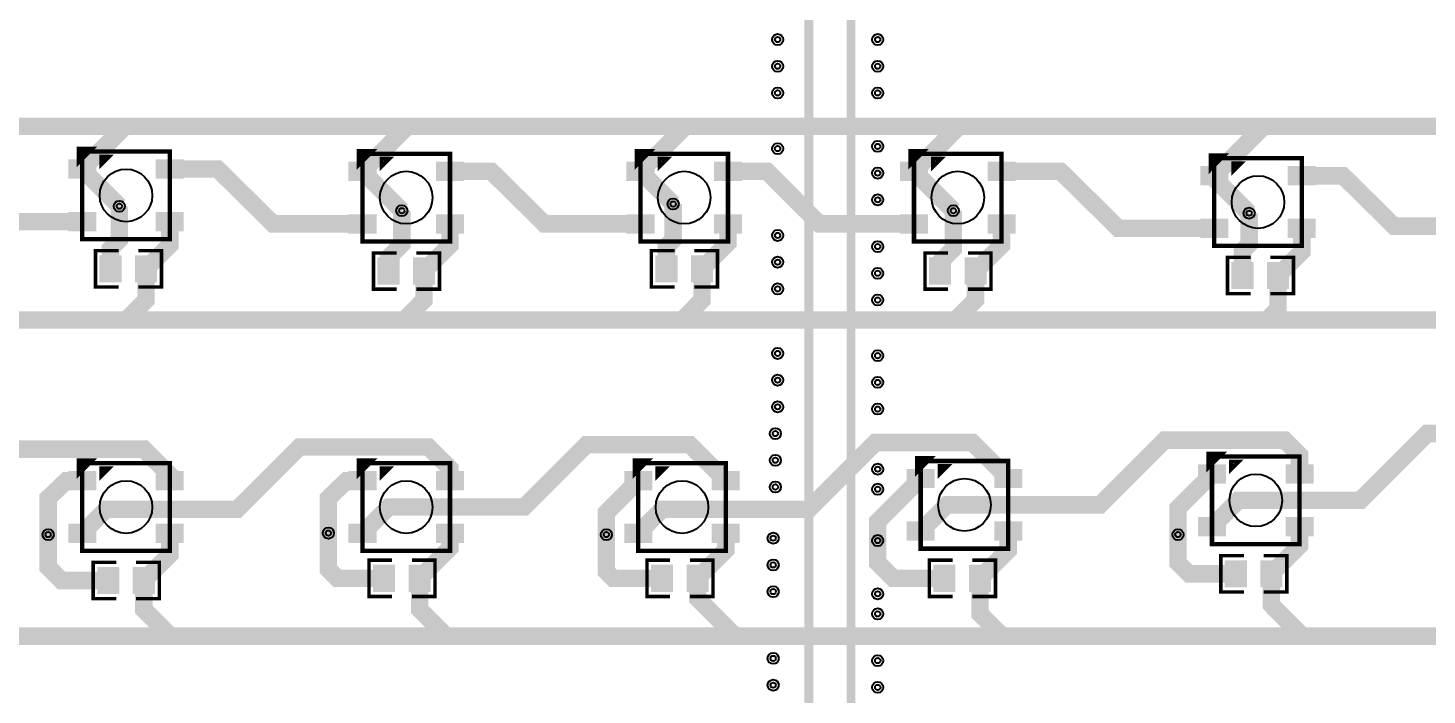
# Model space of a CAD drawing. Extents: x -5 to 8273, y -8280 to 5.
# Drawn here: x 3285 to 6430, y -3522 to -2024 of the extents above; entities that cross this region are included whole.
import ezdxf

# ---------------------------------------------------------------- set-up
doc = ezdxf.new("R2010")
doc.units = 9
for name, color, linetype, true_color in [('BottomLayer', 7, 'Continuous', 0x0000ff), ('Hole', 7, 'Continuous', 0x222222), ('Multi-Layer', 7, 'Continuous', 0xc0c0c0), ('TopLayer', 7, 'Continuous', 0xff0000), ('TopPasteMaskLayer', 7, 'Continuous', 0x808080), ('TopSilkLayer', 7, 'Continuous', 0xffcc00), ('TopSolderMaskLayer', 7, 'Continuous', 0x800080)]:
    doc.layers.add(name, color=color, linetype=linetype, true_color=true_color)

msp = doc.modelspace()

# ---------------------------------------------------------------- hatches: boundary and pattern name
at = {"layer": 'TopLayer'}
for points in [[(3436.125, -2360.5999999999985), (3377.0250000000015, -2360.5999999999985), (3377.0250000000015, -2321.300000000003), (3436.125, -2321.300000000003)], [(3632.9249999999956, -2360.5999999999985), (3573.925000000003, -2360.5999999999985), (3573.925000000003, -2321.300000000003), (3632.9249999999956, -2321.300000000003)], [(4066.125, -2365.5999999999985), (4007.0250000000015, -2365.5999999999985), (4007.0250000000015, -2326.300000000003), (4066.125, -2326.300000000003)], [(4262.924999999996, -2365.5999999999985), (4203.925000000003, -2365.5999999999985), (4203.925000000003, -2326.300000000003), (4262.924999999996, -2326.300000000003)], [(4691.125, -2365.5999999999985), (4632.0250000000015, -2365.5999999999985), (4632.0250000000015, -2326.300000000003), (4691.125, -2326.300000000003)], [(4887.924999999996, -2365.5999999999985), (4828.925000000003, -2365.5999999999985), (4828.925000000003, -2326.300000000003), (4887.924999999996, -2326.300000000003)], [(5306.125, -2365.5999999999985), (5247.0250000000015, -2365.5999999999985), (5247.0250000000015, -2326.300000000003), (5306.125, -2326.300000000003)], [(5502.924999999996, -2365.5999999999985), (5443.925000000003, -2365.5999999999985), (5443.925000000003, -2326.300000000003), (5502.924999999996, -2326.300000000003)], [(5981.125, -2375.5999999999985), (5922.0250000000015, -2375.5999999999985), (5922.0250000000015, -2336.300000000003), (5981.125, -2336.300000000003)], [(6177.924999999996, -2375.5999999999985), (6118.925000000003, -2375.5999999999985), (6118.925000000003, -2336.300000000003), (6177.924999999996, -2336.300000000003)], [(3436.125, -2478.699999999997), (3377.0250000000015, -2478.699999999997), (3377.0250000000015, -2439.4000000000015), (3436.125, -2439.4000000000015)], [(3632.9249999999956, -2478.699999999997), (3573.925000000003, -2478.699999999997), (3573.925000000003, -2439.4000000000015), (3632.9249999999956, -2439.4000000000015)], [(4066.125, -2483.699999999997), (4007.0250000000015, -2483.699999999997), (4007.0250000000015, -2444.4000000000015), (4066.125, -2444.4000000000015)], [(4262.924999999996, -2483.699999999997), (4203.925000000003, -2483.699999999997), (4203.925000000003, -2444.4000000000015), (4262.924999999996, -2444.4000000000015)], [(4691.125, -2483.699999999997), (4632.0250000000015, -2483.699999999997), (4632.0250000000015, -2444.4000000000015), (4691.125, -2444.4000000000015)], [(4887.924999999996, -2483.699999999997), (4828.925000000003, -2483.699999999997), (4828.925000000003, -2444.4000000000015), (4887.924999999996, -2444.4000000000015)], [(5306.125, -2483.699999999997), (5247.0250000000015, -2483.699999999997), (5247.0250000000015, -2444.4000000000015), (5306.125, -2444.4000000000015)], [(5502.924999999996, -2483.699999999997), (5443.925000000003, -2483.699999999997), (5443.925000000003, -2444.4000000000015), (5502.924999999996, -2444.4000000000015)], [(5981.125, -2493.699999999997), (5922.0250000000015, -2493.699999999997), (5922.0250000000015, -2454.4000000000015), (5981.125, -2454.4000000000015)], [(6177.924999999996, -2493.699999999997), (6118.925000000003, -2493.699999999997), (6118.925000000003, -2454.4000000000015), (6177.924999999996, -2454.4000000000015)], [(3492.834999999992, -2593.542999999998), (3447.165000000008, -2593.542999999998), (3447.165000000008, -2536.457000000002), (3492.834999999992, -2536.457000000002)], [(3572.834999999992, -2593.542999999998), (3527.165000000008, -2593.542999999998), (3527.165000000008, -2536.457000000002), (3572.834999999992, -2536.457000000002)], [(4117.834999999992, -2598.542999999998), (4072.165000000008, -2598.542999999998), (4072.165000000008, -2541.457000000002), (4117.834999999992, -2541.457000000002)], [(4197.834999999992, -2598.542999999998), (4152.165000000008, -2598.542999999998), (4152.165000000008, -2541.457000000002), (4197.834999999992, -2541.457000000002)], [(4742.834999999992, -2593.542999999998), (4697.165000000008, -2593.542999999998), (4697.165000000008, -2536.457000000002), (4742.834999999992, -2536.457000000002)], [(4822.834999999992, -2593.542999999998), (4777.165000000008, -2593.542999999998), (4777.165000000008, -2536.457000000002), (4822.834999999992, -2536.457000000002)], [(5357.834999999992, -2598.542999999998), (5312.165000000008, -2598.542999999998), (5312.165000000008, -2541.457000000002), (5357.834999999992, -2541.457000000002)], [(5437.834999999992, -2598.542999999998), (5392.165000000008, -2598.542999999998), (5392.165000000008, -2541.457000000002), (5437.834999999992, -2541.457000000002)], [(6037.834999999992, -2608.542999999998), (5992.165000000008, -2608.542999999998), (5992.165000000008, -2551.457000000002), (6037.834999999992, -2551.457000000002)], [(6117.834999999992, -2608.542999999998), (6072.165000000008, -2608.542999999998), (6072.165000000008, -2551.457000000002), (6117.834999999992, -2551.457000000002)], [(5321.125, -3055.5999999999985), (5262.0250000000015, -3055.5999999999985), (5262.0250000000015, -3016.300000000003), (5321.125, -3016.300000000003)], [(5517.924999999996, -3055.5999999999985), (5458.925000000003, -3055.5999999999985), (5458.925000000003, -3016.300000000003), (5517.924999999996, -3016.300000000003)], [(5976.125, -3045.5999999999985), (5917.0250000000015, -3045.5999999999985), (5917.0250000000015, -3006.300000000003), (5976.125, -3006.300000000003)], [(6172.924999999996, -3045.5999999999985), (6113.925000000003, -3045.5999999999985), (6113.925000000003, -3006.300000000003), (6172.924999999996, -3006.300000000003)], [(3436.125, -3060.5999999999985), (3377.0250000000015, -3060.5999999999985), (3377.0250000000015, -3021.300000000003), (3436.125, -3021.300000000003)], [(3632.9249999999956, -3060.5999999999985), (3573.925000000003, -3060.5999999999985), (3573.925000000003, -3021.300000000003), (3632.9249999999956, -3021.300000000003)], [(4066.125, -3060.5999999999985), (4007.0250000000015, -3060.5999999999985), (4007.0250000000015, -3021.300000000003), (4066.125, -3021.300000000003)], [(4262.924999999996, -3060.5999999999985), (4203.925000000003, -3060.5999999999985), (4203.925000000003, -3021.300000000003), (4262.924999999996, -3021.300000000003)], [(4686.125, -3060.5999999999985), (4627.0250000000015, -3060.5999999999985), (4627.0250000000015, -3021.300000000003), (4686.125, -3021.300000000003)], [(4882.924999999996, -3060.5999999999985), (4823.925000000003, -3060.5999999999985), (4823.925000000003, -3021.300000000003), (4882.924999999996, -3021.300000000003)], [(3436.125, -3178.699999999997), (3377.0250000000015, -3178.699999999997), (3377.0250000000015, -3139.4000000000015), (3436.125, -3139.4000000000015)], [(3632.9249999999956, -3178.699999999997), (3573.925000000003, -3178.699999999997), (3573.925000000003, -3139.4000000000015), (3632.9249999999956, -3139.4000000000015)], [(4066.125, -3178.699999999997), (4007.0250000000015, -3178.699999999997), (4007.0250000000015, -3139.4000000000015), (4066.125, -3139.4000000000015)], [(4262.924999999996, -3178.699999999997), (4203.925000000003, -3178.699999999997), (4203.925000000003, -3139.4000000000015), (4262.924999999996, -3139.4000000000015)], [(4686.125, -3178.699999999997), (4627.0250000000015, -3178.699999999997), (4627.0250000000015, -3139.4000000000015), (4686.125, -3139.4000000000015)], [(4882.924999999996, -3178.699999999997), (4823.925000000003, -3178.699999999997), (4823.925000000003, -3139.4000000000015), (4882.924999999996, -3139.4000000000015)], [(5321.125, -3173.699999999997), (5262.0250000000015, -3173.699999999997), (5262.0250000000015, -3134.4000000000015), (5321.125, -3134.4000000000015)], [(5517.924999999996, -3173.699999999997), (5458.925000000003, -3173.699999999997), (5458.925000000003, -3134.4000000000015), (5517.924999999996, -3134.4000000000015)], [(5976.125, -3163.699999999997), (5917.0250000000015, -3163.699999999997), (5917.0250000000015, -3124.4000000000015), (5976.125, -3124.4000000000015)], [(6172.924999999996, -3163.699999999997), (6113.925000000003, -3163.699999999997), (6113.925000000003, -3124.4000000000015), (6172.924999999996, -3124.4000000000015)], [(3487.834999999992, -3293.542999999998), (3442.165000000008, -3293.542999999998), (3442.165000000008, -3236.457000000002), (3487.834999999992, -3236.457000000002)], [(3567.834999999992, -3293.542999999998), (3522.165000000008, -3293.542999999998), (3522.165000000008, -3236.457000000002), (3567.834999999992, -3236.457000000002)], [(4107.834999999992, -3288.542999999998), (4062.165000000008, -3288.542999999998), (4062.165000000008, -3231.457000000002), (4107.834999999992, -3231.457000000002)], [(4187.834999999992, -3288.542999999998), (4142.165000000008, -3288.542999999998), (4142.165000000008, -3231.457000000002), (4187.834999999992, -3231.457000000002)], [(4732.834999999992, -3288.542999999998), (4687.165000000008, -3288.542999999998), (4687.165000000008, -3231.457000000002), (4732.834999999992, -3231.457000000002)], [(4812.834999999992, -3288.542999999998), (4767.165000000008, -3288.542999999998), (4767.165000000008, -3231.457000000002), (4812.834999999992, -3231.457000000002)], [(5367.834999999992, -3288.542999999998), (5322.165000000008, -3288.542999999998), (5322.165000000008, -3231.457000000002), (5367.834999999992, -3231.457000000002)], [(5447.834999999992, -3288.542999999998), (5402.165000000008, -3288.542999999998), (5402.165000000008, -3231.457000000002), (5447.834999999992, -3231.457000000002)], [(6022.834999999992, -3278.542999999998), (5977.165000000008, -3278.542999999998), (5977.165000000008, -3221.457000000002), (6022.834999999992, -3221.457000000002)], [(6102.834999999992, -3278.542999999998), (6057.165000000008, -3278.542999999998), (6057.165000000008, -3221.457000000002), (6102.834999999992, -3221.457000000002)]]:
    msp.add_hatch(color=256, dxfattribs=at).paths.add_polyline_path(points)
at = {"layer": 'TopPasteMaskLayer'}
for points in [[(3436.125, -2360.5999999999985), (3377.0250000000015, -2360.5999999999985), (3377.0250000000015, -2321.300000000003), (3436.125, -2321.300000000003)], [(3632.9249999999956, -2360.5999999999985), (3573.925000000003, -2360.5999999999985), (3573.925000000003, -2321.300000000003), (3632.9249999999956, -2321.300000000003)], [(4066.125, -2365.5999999999985), (4007.0250000000015, -2365.5999999999985), (4007.0250000000015, -2326.300000000003), (4066.125, -2326.300000000003)], [(4262.924999999996, -2365.5999999999985), (4203.925000000003, -2365.5999999999985), (4203.925000000003, -2326.300000000003), (4262.924999999996, -2326.300000000003)], [(4691.125, -2365.5999999999985), (4632.0250000000015, -2365.5999999999985), (4632.0250000000015, -2326.300000000003), (4691.125, -2326.300000000003)], [(4887.924999999996, -2365.5999999999985), (4828.925000000003, -2365.5999999999985), (4828.925000000003, -2326.300000000003), (4887.924999999996, -2326.300000000003)], [(5306.125, -2365.5999999999985), (5247.0250000000015, -2365.5999999999985), (5247.0250000000015, -2326.300000000003), (5306.125, -2326.300000000003)], [(5502.924999999996, -2365.5999999999985), (5443.925000000003, -2365.5999999999985), (5443.925000000003, -2326.300000000003), (5502.924999999996, -2326.300000000003)], [(5981.125, -2375.5999999999985), (5922.0250000000015, -2375.5999999999985), (5922.0250000000015, -2336.300000000003), (5981.125, -2336.300000000003)], [(6177.924999999996, -2375.5999999999985), (6118.925000000003, -2375.5999999999985), (6118.925000000003, -2336.300000000003), (6177.924999999996, -2336.300000000003)], [(3436.125, -2478.699999999997), (3377.0250000000015, -2478.699999999997), (3377.0250000000015, -2439.4000000000015), (3436.125, -2439.4000000000015)], [(3632.9249999999956, -2478.699999999997), (3573.925000000003, -2478.699999999997), (3573.925000000003, -2439.4000000000015), (3632.9249999999956, -2439.4000000000015)], [(4066.125, -2483.699999999997), (4007.0250000000015, -2483.699999999997), (4007.0250000000015, -2444.4000000000015), (4066.125, -2444.4000000000015)], [(4262.924999999996, -2483.699999999997), (4203.925000000003, -2483.699999999997), (4203.925000000003, -2444.4000000000015), (4262.924999999996, -2444.4000000000015)], [(4691.125, -2483.699999999997), (4632.0250000000015, -2483.699999999997), (4632.0250000000015, -2444.4000000000015), (4691.125, -2444.4000000000015)], [(4887.924999999996, -2483.699999999997), (4828.925000000003, -2483.699999999997), (4828.925000000003, -2444.4000000000015), (4887.924999999996, -2444.4000000000015)], [(5306.125, -2483.699999999997), (5247.0250000000015, -2483.699999999997), (5247.0250000000015, -2444.4000000000015), (5306.125, -2444.4000000000015)], [(5502.924999999996, -2483.699999999997), (5443.925000000003, -2483.699999999997), (5443.925000000003, -2444.4000000000015), (5502.924999999996, -2444.4000000000015)], [(5981.125, -2493.699999999997), (5922.0250000000015, -2493.699999999997), (5922.0250000000015, -2454.4000000000015), (5981.125, -2454.4000000000015)], [(6177.924999999996, -2493.699999999997), (6118.925000000003, -2493.699999999997), (6118.925000000003, -2454.4000000000015), (6177.924999999996, -2454.4000000000015)], [(3492.834999999992, -2593.542999999998), (3447.165000000008, -2593.542999999998), (3447.165000000008, -2536.457000000002), (3492.834999999992, -2536.457000000002)], [(3572.834999999992, -2593.542999999998), (3527.165000000008, -2593.542999999998), (3527.165000000008, -2536.457000000002), (3572.834999999992, -2536.457000000002)], [(4117.834999999992, -2598.542999999998), (4072.165000000008, -2598.542999999998), (4072.165000000008, -2541.457000000002), (4117.834999999992, -2541.457000000002)], [(4197.834999999992, -2598.542999999998), (4152.165000000008, -2598.542999999998), (4152.165000000008, -2541.457000000002), (4197.834999999992, -2541.457000000002)], [(4742.834999999992, -2593.542999999998), (4697.165000000008, -2593.542999999998), (4697.165000000008, -2536.457000000002), (4742.834999999992, -2536.457000000002)], [(4822.834999999992, -2593.542999999998), (4777.165000000008, -2593.542999999998), (4777.165000000008, -2536.457000000002), (4822.834999999992, -2536.457000000002)], [(5357.834999999992, -2598.542999999998), (5312.165000000008, -2598.542999999998), (5312.165000000008, -2541.457000000002), (5357.834999999992, -2541.457000000002)], [(5437.834999999992, -2598.542999999998), (5392.165000000008, -2598.542999999998), (5392.165000000008, -2541.457000000002), (5437.834999999992, -2541.457000000002)], [(6037.834999999992, -2608.542999999998), (5992.165000000008, -2608.542999999998), (5992.165000000008, -2551.457000000002), (6037.834999999992, -2551.457000000002)], [(6117.834999999992, -2608.542999999998), (6072.165000000008, -2608.542999999998), (6072.165000000008, -2551.457000000002), (6117.834999999992, -2551.457000000002)], [(5321.125, -3055.5999999999985), (5262.0250000000015, -3055.5999999999985), (5262.0250000000015, -3016.300000000003), (5321.125, -3016.300000000003)], [(5517.924999999996, -3055.5999999999985), (5458.925000000003, -3055.5999999999985), (5458.925000000003, -3016.300000000003), (5517.924999999996, -3016.300000000003)], [(5976.125, -3045.5999999999985), (5917.0250000000015, -3045.5999999999985), (5917.0250000000015, -3006.300000000003), (5976.125, -3006.300000000003)], [(6172.924999999996, -3045.5999999999985), (6113.925000000003, -3045.5999999999985), (6113.925000000003, -3006.300000000003), (6172.924999999996, -3006.300000000003)], [(3436.125, -3060.5999999999985), (3377.0250000000015, -3060.5999999999985), (3377.0250000000015, -3021.300000000003), (3436.125, -3021.300000000003)], [(3632.9249999999956, -3060.5999999999985), (3573.925000000003, -3060.5999999999985), (3573.925000000003, -3021.300000000003), (3632.9249999999956, -3021.300000000003)], [(4066.125, -3060.5999999999985), (4007.0250000000015, -3060.5999999999985), (4007.0250000000015, -3021.300000000003), (4066.125, -3021.300000000003)], [(4262.924999999996, -3060.5999999999985), (4203.925000000003, -3060.5999999999985), (4203.925000000003, -3021.300000000003), (4262.924999999996, -3021.300000000003)], [(4686.125, -3060.5999999999985), (4627.0250000000015, -3060.5999999999985), (4627.0250000000015, -3021.300000000003), (4686.125, -3021.300000000003)], [(4882.924999999996, -3060.5999999999985), (4823.925000000003, -3060.5999999999985), (4823.925000000003, -3021.300000000003), (4882.924999999996, -3021.300000000003)], [(3436.125, -3178.699999999997), (3377.0250000000015, -3178.699999999997), (3377.0250000000015, -3139.4000000000015), (3436.125, -3139.4000000000015)], [(3632.9249999999956, -3178.699999999997), (3573.925000000003, -3178.699999999997), (3573.925000000003, -3139.4000000000015), (3632.9249999999956, -3139.4000000000015)], [(4066.125, -3178.699999999997), (4007.0250000000015, -3178.699999999997), (4007.0250000000015, -3139.4000000000015), (4066.125, -3139.4000000000015)], [(4262.924999999996, -3178.699999999997), (4203.925000000003, -3178.699999999997), (4203.925000000003, -3139.4000000000015), (4262.924999999996, -3139.4000000000015)], [(4686.125, -3178.699999999997), (4627.0250000000015, -3178.699999999997), (4627.0250000000015, -3139.4000000000015), (4686.125, -3139.4000000000015)], [(4882.924999999996, -3178.699999999997), (4823.925000000003, -3178.699999999997), (4823.925000000003, -3139.4000000000015), (4882.924999999996, -3139.4000000000015)], [(5321.125, -3173.699999999997), (5262.0250000000015, -3173.699999999997), (5262.0250000000015, -3134.4000000000015), (5321.125, -3134.4000000000015)], [(5517.924999999996, -3173.699999999997), (5458.925000000003, -3173.699999999997), (5458.925000000003, -3134.4000000000015), (5517.924999999996, -3134.4000000000015)], [(5976.125, -3163.699999999997), (5917.0250000000015, -3163.699999999997), (5917.0250000000015, -3124.4000000000015), (5976.125, -3124.4000000000015)], [(6172.924999999996, -3163.699999999997), (6113.925000000003, -3163.699999999997), (6113.925000000003, -3124.4000000000015), (6172.924999999996, -3124.4000000000015)], [(3487.834999999992, -3293.542999999998), (3442.165000000008, -3293.542999999998), (3442.165000000008, -3236.457000000002), (3487.834999999992, -3236.457000000002)], [(3567.834999999992, -3293.542999999998), (3522.165000000008, -3293.542999999998), (3522.165000000008, -3236.457000000002), (3567.834999999992, -3236.457000000002)], [(4107.834999999992, -3288.542999999998), (4062.165000000008, -3288.542999999998), (4062.165000000008, -3231.457000000002), (4107.834999999992, -3231.457000000002)], [(4187.834999999992, -3288.542999999998), (4142.165000000008, -3288.542999999998), (4142.165000000008, -3231.457000000002), (4187.834999999992, -3231.457000000002)], [(4732.834999999992, -3288.542999999998), (4687.165000000008, -3288.542999999998), (4687.165000000008, -3231.457000000002), (4732.834999999992, -3231.457000000002)], [(4812.834999999992, -3288.542999999998), (4767.165000000008, -3288.542999999998), (4767.165000000008, -3231.457000000002), (4812.834999999992, -3231.457000000002)], [(5367.834999999992, -3288.542999999998), (5322.165000000008, -3288.542999999998), (5322.165000000008, -3231.457000000002), (5367.834999999992, -3231.457000000002)], [(5447.834999999992, -3288.542999999998), (5402.165000000008, -3288.542999999998), (5402.165000000008, -3231.457000000002), (5447.834999999992, -3231.457000000002)], [(6022.834999999992, -3278.542999999998), (5977.165000000008, -3278.542999999998), (5977.165000000008, -3221.457000000002), (6022.834999999992, -3221.457000000002)], [(6102.834999999992, -3278.542999999998), (6057.165000000008, -3278.542999999998), (6057.165000000008, -3221.457000000002), (6102.834999999992, -3221.457000000002)]]:
    msp.add_hatch(color=256, dxfattribs=at).paths.add_polyline_path(points)
at = {"layer": 'TopSolderMaskLayer'}
for points in [[(3438.1261853357064, -2362.5964439928866), (3375.023137329612, -2362.5964439928866), (3375.023137329612, -2319.303556007115), (3438.1261853357064, -2319.303556007115)], [(3634.9227986622573, -2362.5964439928866), (3571.926524003051, -2362.5964439928866), (3571.926524003051, -2319.303556007115), (3634.9227986622573, -2319.303556007115)], [(4068.1261853357064, -2367.5964439928866), (4005.023137329612, -2367.5964439928866), (4005.023137329612, -2324.303556007115), (4068.1261853357064, -2324.303556007115)], [(4264.922798662257, -2367.5964439928866), (4201.926524003051, -2367.5964439928866), (4201.926524003051, -2324.303556007115), (4264.922798662257, -2324.303556007115)], [(4693.126185335706, -2367.5964439928866), (4630.023137329612, -2367.5964439928866), (4630.023137329612, -2324.303556007115), (4693.126185335706, -2324.303556007115)], [(4889.922798662257, -2367.5964439928866), (4826.926524003051, -2367.5964439928866), (4826.926524003051, -2324.303556007115), (4889.922798662257, -2324.303556007115)], [(5308.126185335706, -2367.5964439928866), (5245.023137329612, -2367.5964439928866), (5245.023137329612, -2324.303556007115), (5308.126185335706, -2324.303556007115)], [(5504.922798662257, -2367.5964439928866), (5441.926524003051, -2367.5964439928866), (5441.926524003051, -2324.303556007115), (5504.922798662257, -2324.303556007115)], [(5983.126185335706, -2377.5964439928866), (5920.023137329612, -2377.5964439928866), (5920.023137329612, -2334.303556007115), (5983.126185335706, -2334.303556007115)], [(6179.922798662257, -2377.5964439928866), (6116.926524003051, -2377.5964439928866), (6116.926524003051, -2334.303556007115), (6179.922798662257, -2334.303556007115)], [(3438.1261853357064, -2480.696443992885), (3375.023137329612, -2480.696443992885), (3375.023137329612, -2437.4035560071134), (3438.1261853357064, -2437.4035560071134)], [(3634.9227986622573, -2480.696443992885), (3571.926524003051, -2480.696443992885), (3571.926524003051, -2437.4035560071134), (3634.9227986622573, -2437.4035560071134)], [(4068.1261853357064, -2485.696443992885), (4005.023137329612, -2485.696443992885), (4005.023137329612, -2442.4035560071134), (4068.1261853357064, -2442.4035560071134)], [(4264.922798662257, -2485.696443992885), (4201.926524003051, -2485.696443992885), (4201.926524003051, -2442.4035560071134), (4264.922798662257, -2442.4035560071134)], [(4693.126185335706, -2485.696443992885), (4630.023137329612, -2485.696443992885), (4630.023137329612, -2442.4035560071134), (4693.126185335706, -2442.4035560071134)], [(4889.922798662257, -2485.696443992885), (4826.926524003051, -2485.696443992885), (4826.926524003051, -2442.4035560071134), (4889.922798662257, -2442.4035560071134)], [(5308.126185335706, -2485.696443992885), (5245.023137329612, -2485.696443992885), (5245.023137329612, -2442.4035560071134), (5308.126185335706, -2442.4035560071134)], [(5504.922798662257, -2485.696443992885), (5441.926524003051, -2485.696443992885), (5441.926524003051, -2442.4035560071134), (5504.922798662257, -2442.4035560071134)], [(5983.126185335706, -2495.696443992885), (5920.023137329612, -2495.696443992885), (5920.023137329612, -2452.4035560071134), (5983.126185335706, -2452.4035560071134)], [(6179.922798662257, -2495.696443992885), (6116.926524003051, -2495.696443992885), (6116.926524003051, -2452.4035560071134), (6179.922798662257, -2452.4035560071134)], [(3494.834999999992, -2595.5429649657526), (3445.165000000008, -2595.5429649657526), (3445.165000000008, -2534.4570350342474), (3494.834999999992, -2534.4570350342474)], [(3574.834999999992, -2595.5429649657526), (3525.165000000008, -2595.5429649657526), (3525.165000000008, -2534.4570350342474), (3574.834999999992, -2534.4570350342474)], [(4119.834999999992, -2600.5429649657526), (4070.165000000008, -2600.5429649657526), (4070.165000000008, -2539.4570350342474), (4119.834999999992, -2539.4570350342474)], [(4199.834999999992, -2600.5429649657526), (4150.165000000008, -2600.5429649657526), (4150.165000000008, -2539.4570350342474), (4199.834999999992, -2539.4570350342474)], [(4744.834999999992, -2595.5429649657526), (4695.165000000008, -2595.5429649657526), (4695.165000000008, -2534.4570350342474), (4744.834999999992, -2534.4570350342474)], [(4824.834999999992, -2595.5429649657526), (4775.165000000008, -2595.5429649657526), (4775.165000000008, -2534.4570350342474), (4824.834999999992, -2534.4570350342474)], [(5359.834999999992, -2600.5429649657526), (5310.165000000008, -2600.5429649657526), (5310.165000000008, -2539.4570350342474), (5359.834999999992, -2539.4570350342474)], [(5439.834999999992, -2600.5429649657526), (5390.165000000008, -2600.5429649657526), (5390.165000000008, -2539.4570350342474), (5439.834999999992, -2539.4570350342474)], [(6039.834999999992, -2610.5429649657526), (5990.165000000008, -2610.5429649657526), (5990.165000000008, -2549.4570350342474), (6039.834999999992, -2549.4570350342474)], [(6119.834999999992, -2610.5429649657526), (6070.165000000008, -2610.5429649657526), (6070.165000000008, -2549.4570350342474), (6119.834999999992, -2549.4570350342474)], [(3438.1261853357064, -3062.5964439928866), (3375.023137329612, -3062.5964439928866), (3375.023137329612, -3019.303556007115), (3438.1261853357064, -3019.303556007115)], [(3634.9227986622573, -3062.5964439928866), (3571.926524003051, -3062.5964439928866), (3571.926524003051, -3019.303556007115), (3634.9227986622573, -3019.303556007115)], [(4068.1261853357064, -3062.5964439928866), (4005.023137329612, -3062.5964439928866), (4005.023137329612, -3019.303556007115), (4068.1261853357064, -3019.303556007115)], [(4264.922798662257, -3062.5964439928866), (4201.926524003051, -3062.5964439928866), (4201.926524003051, -3019.303556007115), (4264.922798662257, -3019.303556007115)], [(4688.126185335706, -3062.5964439928866), (4625.023137329612, -3062.5964439928866), (4625.023137329612, -3019.303556007115), (4688.126185335706, -3019.303556007115)], [(4884.922798662257, -3062.5964439928866), (4821.926524003051, -3062.5964439928866), (4821.926524003051, -3019.303556007115), (4884.922798662257, -3019.303556007115)], [(5323.126185335706, -3057.5964439928866), (5260.023137329612, -3057.5964439928866), (5260.023137329612, -3014.303556007115), (5323.126185335706, -3014.303556007115)], [(5519.922798662257, -3057.5964439928866), (5456.926524003051, -3057.5964439928866), (5456.926524003051, -3014.303556007115), (5519.922798662257, -3014.303556007115)], [(5978.126185335706, -3047.5964439928866), (5915.023137329612, -3047.5964439928866), (5915.023137329612, -3004.303556007115), (5978.126185335706, -3004.303556007115)], [(6174.922798662257, -3047.5964439928866), (6111.926524003051, -3047.5964439928866), (6111.926524003051, -3004.303556007115), (6174.922798662257, -3004.303556007115)], [(3438.1261853357064, -3180.696443992885), (3375.023137329612, -3180.696443992885), (3375.023137329612, -3137.4035560071134), (3438.1261853357064, -3137.4035560071134)], [(3634.9227986622573, -3180.696443992885), (3571.926524003051, -3180.696443992885), (3571.926524003051, -3137.4035560071134), (3634.9227986622573, -3137.4035560071134)], [(4068.1261853357064, -3180.696443992885), (4005.023137329612, -3180.696443992885), (4005.023137329612, -3137.4035560071134), (4068.1261853357064, -3137.4035560071134)], [(4264.922798662257, -3180.696443992885), (4201.926524003051, -3180.696443992885), (4201.926524003051, -3137.4035560071134), (4264.922798662257, -3137.4035560071134)], [(4688.126185335706, -3180.696443992885), (4625.023137329612, -3180.696443992885), (4625.023137329612, -3137.4035560071134), (4688.126185335706, -3137.4035560071134)], [(4884.922798662257, -3180.696443992885), (4821.926524003051, -3180.696443992885), (4821.926524003051, -3137.4035560071134), (4884.922798662257, -3137.4035560071134)], [(5323.126185335706, -3175.696443992885), (5260.023137329612, -3175.696443992885), (5260.023137329612, -3132.4035560071134), (5323.126185335706, -3132.4035560071134)], [(5519.922798662257, -3175.696443992885), (5456.926524003051, -3175.696443992885), (5456.926524003051, -3132.4035560071134), (5519.922798662257, -3132.4035560071134)], [(5978.126185335706, -3165.696443992885), (5915.023137329612, -3165.696443992885), (5915.023137329612, -3122.4035560071134), (5978.126185335706, -3122.4035560071134)], [(6174.922798662257, -3165.696443992885), (6111.926524003051, -3165.696443992885), (6111.926524003051, -3122.4035560071134), (6174.922798662257, -3122.4035560071134)], [(3489.834999999992, -3295.5429649657526), (3440.165000000008, -3295.5429649657526), (3440.165000000008, -3234.4570350342474), (3489.834999999992, -3234.4570350342474)], [(3569.834999999992, -3295.5429649657526), (3520.165000000008, -3295.5429649657526), (3520.165000000008, -3234.4570350342474), (3569.834999999992, -3234.4570350342474)], [(4109.834999999992, -3290.5429649657526), (4060.165000000008, -3290.5429649657526), (4060.165000000008, -3229.4570350342474), (4109.834999999992, -3229.4570350342474)], [(4189.834999999992, -3290.5429649657526), (4140.165000000008, -3290.5429649657526), (4140.165000000008, -3229.4570350342474), (4189.834999999992, -3229.4570350342474)], [(4734.834999999992, -3290.5429649657526), (4685.165000000008, -3290.5429649657526), (4685.165000000008, -3229.4570350342474), (4734.834999999992, -3229.4570350342474)], [(4814.834999999992, -3290.5429649657526), (4765.165000000008, -3290.5429649657526), (4765.165000000008, -3229.4570350342474), (4814.834999999992, -3229.4570350342474)], [(5369.834999999992, -3290.5429649657526), (5320.165000000008, -3290.5429649657526), (5320.165000000008, -3229.4570350342474), (5369.834999999992, -3229.4570350342474)], [(5449.834999999992, -3290.5429649657526), (5400.165000000008, -3290.5429649657526), (5400.165000000008, -3229.4570350342474), (5449.834999999992, -3229.4570350342474)], [(6024.834999999992, -3280.5429649657526), (5975.165000000008, -3280.5429649657526), (5975.165000000008, -3219.4570350342474), (6024.834999999992, -3219.4570350342474)], [(6104.834999999992, -3280.5429649657526), (6055.165000000008, -3280.5429649657526), (6055.165000000008, -3219.4570350342474), (6104.834999999992, -3219.4570350342474)]]:
    msp.add_hatch(color=256, dxfattribs=at).paths.add_polyline_path(points)

# ---------------------------------------------------------------- linework, layer by layer
at = {"layer": 'BottomLayer', "const_width": 20}
for points in [[(5040, -795), (5040, -7670), (5015, -7695)], [(5135, -7695), (5135, -830), (5170, -795)]]:
    msp.add_lwpolyline(points, dxfattribs=at)
at = {"layer": 'Hole'}
for centre in [(4970, -2050), (5195, -2050), (4970, -2110), (5195, -2110), (4970, -2170), (5195, -2170), (4970, -2295), (5195, -2290), (5195, -2350), (3490, -2424.3800000000047), (4735, -2419.3800000000047), (5195, -2410), (4125, -2434.3800000000047), (5365, -2434.3800000000047), (6030, -2440), (4970, -2490), (5195, -2515), (4970, -2550), (5195, -2575), (4970, -2610), (5195, -2635), (4970, -2755), (5195, -2760), (4970, -2815), (5195, -2820), (4970, -2875), (5195, -2880), (4965, -2935), (4965, -2995), (5195, -3015), (4965, -3055), (5195, -3060), (3330, -3161.909999999996), (3960, -3158.5800000000017), (4585, -3161.909999999996), (4960, -3170), (5195, -3175.25), (5870, -3161.909999999996), (4960, -3230), (4960, -3290), (5195, -3295), (5195, -3340), (4960, -3440), (5195, -3445), (4960, -3500), (5195, -3505)]:
    msp.add_circle(centre, 6, dxfattribs=at)
at = {"layer": 'Multi-Layer'}
for centre in [(4970, -2050), (5195, -2050), (4970, -2110), (5195, -2110), (4970, -2170), (5195, -2170), (4970, -2295), (5195, -2290), (5195, -2350), (3490, -2424.3800000000047), (4125, -2434.3800000000047), (4735, -2419.3800000000047), (5195, -2410), (5365, -2434.3800000000047), (6030, -2440), (4970, -2490), (5195, -2515), (4970, -2550), (5195, -2575), (4970, -2610), (5195, -2635), (4970, -2755), (5195, -2760), (4970, -2815), (5195, -2820), (4970, -2875), (5195, -2880), (4965, -2935), (4965, -2995), (5195, -3015), (4965, -3055), (5195, -3060), (3330, -3161.909999999996), (3960, -3158.5800000000017), (4585, -3161.909999999996), (4960, -3170), (5195, -3175.25), (5870, -3161.909999999996), (4960, -3230), (4960, -3290), (5195, -3295), (5195, -3340), (4960, -3440), (5195, -3445), (4960, -3500), (5195, -3505)]:
    msp.add_circle(centre, 12.5, dxfattribs=at)
at = {"layer": 'TopLayer', "const_width": 39.37}
for points in [[(3502.524999999994, -2245), (2842.524999999994, -2245), (2746.5750000000044, -2340.949999999997)], [(4137.524999999994, -2245), (3502.524999999994, -2245), (3406.5750000000044, -2340.949999999997)], [(4762.524999999994, -2245), (4137.524999999994, -2245), (4036.5750000000044, -2345.949999999997)], [(5377.524999999994, -2245), (4762.524999999994, -2245), (4661.575000000004, -2345.949999999997)], [(6062.524999999994, -2245), (5377.524999999994, -2245), (5276.575000000004, -2345.949999999997)], [(6630, -2245), (6062.524999999994, -2245), (5951.575000000004, -2355.949999999997)], [(2943.4000000000015, -2340.9000000000015), (3051, -2340.9000000000015), (3171, -2459.0999999999985), (3406.5999999999985, -2459.0999999999985)], [(3490, -2424.375), (3490, -2424.375), (3406.5750000000044, -2340.949999999997)], [(3603.4000000000015, -2340.9000000000015), (3711, -2340.9000000000015), (3836, -2464.0999999999985), (4036.5999999999985, -2464.0999999999985)], [(4125, -2434.375), (4125, -2434.375), (4036.5750000000044, -2345.949999999997)], [(4233.4000000000015, -2345.9000000000015), (4326, -2345.9000000000015), (4446, -2464.0999999999985), (4661.5999999999985, -2464.0999999999985)], [(4735, -2419.375), (4735, -2419.375), (4661.575000000004, -2345.949999999997)], [(4858.424999999996, -2345.949999999997), (4945.950000000004, -2345.949999999997), (5064.049999999996, -2464.050000000003), (5276.575000000004, -2464.050000000003)], [(5365, -2434.375), (5365, -2434.375), (5276.575000000004, -2345.949999999997)], [(5473.4000000000015, -2345.9000000000015), (5606, -2345.9000000000015), (5736, -2474.0999999999985), (5951.5999999999985, -2474.0999999999985)], [(6030, -2440), (6030, -2440), (5951.575000000004, -2361.574999999997), (5951.575000000004, -2355.949999999997)], [(6148.4000000000015, -2355.9000000000015), (6241, -2355.9000000000015), (6356, -2469.0999999999985), (6566.5999999999985, -2469.0999999999985)], [(3470, -2565), (3470, -2520), (3490, -2500), (3490, -2424.375)], [(4095, -2570), (4095, -2540), (4125, -2510), (4125, -2434.375)], [(4720, -2565), (4720, -2515), (4735, -2500), (4735, -2419.375)], [(5335, -2570), (5335, -2550), (5365, -2520), (5365, -2434.375)], [(6015, -2580), (6015, -2525), (6030, -2510), (6030, -2440)], [(3550, -2565), (3603.4230000000025, -2511.577000000005), (3603.4230000000025, -2459.050000000003)], [(4175, -2570), (4233.4230000000025, -2511.577000000005), (4233.4230000000025, -2464.050000000003)], [(4800, -2565), (4858.4230000000025, -2506.577000000005), (4858.4230000000025, -2464.050000000003)], [(5415, -2570), (5473.4230000000025, -2511.577000000005), (5473.4230000000025, -2464.050000000003)], [(6095, -2580), (6148.4230000000025, -2526.577000000005), (6148.4230000000025, -2474.050000000003)], [(2840, -2680), (3505, -2680), (3550, -2635), (3550, -2565)], [(4130, -2680), (4755, -2680), (4800, -2635), (4800, -2565)], [(3505, -2680), (4130, -2680), (4175, -2635), (4175, -2570)], [(4755, -2680), (5370, -2680), (5415, -2635), (5415, -2570)], [(5370, -2680), (6070, -2680), (6095, -2655), (6095, -2580)], [(6070, -2680), (6670, -2680), (6705, -2645), (6705, -2570)], [(6758.424999999996, -3025.949999999997), (6758.424999999996, -2973.425000000003), (6720, -2935), (6430, -2935), (6280, -3085), (6005.625, -3085), (5946.575000000004, -3144.050000000003)], [(3603.4249999999956, -3040.949999999997), (3603.4249999999956, -3028.425000000003), (3545, -2970), (3225, -2970), (3090, -3105), (2810.625, -3105), (2751.5750000000044, -3164.050000000003)], [(4233.424999999996, -3040.949999999997), (4233.424999999996, -3013.425000000003), (4185, -2965), (3895, -2965), (3755, -3105), (3460.625, -3105), (3406.5750000000044, -3159.050000000003)], [(4853.424999999996, -3040.949999999997), (4772.475000000006, -2960), (4540, -2960), (4400, -3100), (4095.625, -3100), (4036.5750000000044, -3159.050000000003)], [(5488.424999999996, -3035.949999999997), (5407.475000000006, -2955), (5190, -2955), (5040, -3105), (4710.625, -3105), (4656.575000000004, -3159.050000000003)], [(6143.424999999996, -3025.949999999997), (6143.424999999996, -2983.425000000003), (6110, -2950), (5840, -2950), (5695, -3095), (5350.625, -3095), (5291.575000000004, -3154.050000000003)], [(5195, -3175.2479999999996), (5195, -3132.5250000000015), (5291.575000000004, -3035.949999999997)], [(5870, -3161.9140000000043), (5870, -3102.5250000000015), (5946.575000000004, -3025.949999999997)], [(3330, -3161.9140000000043), (3330, -3080), (3371, -3040.9000000000015), (3406.5999999999985, -3040.9000000000015)], [(3960, -3158.5809999999983), (3960, -3080), (4001, -3040.9000000000015), (4036.5999999999985, -3040.9000000000015)], [(4585, -3161.9140000000043), (4585, -3112.5250000000015), (4656.575000000004, -3040.949999999997)], [(3465, -3265), (3360, -3265), (3330, -3235), (3330, -3161.9140000000043)], [(3545, -3265), (3603.4230000000025, -3206.577000000005), (3603.4230000000025, -3159.050000000003)], [(4085, -3260), (3980, -3260), (3960, -3240), (3960, -3158.582000000002)], [(4165, -3260), (4233.4230000000025, -3191.577000000005), (4233.4230000000025, -3159.050000000003)], [(4710, -3260), (4600, -3260), (4585, -3245), (4585, -3161.9140000000043)], [(4790, -3260), (4853.4230000000025, -3196.577000000005), (4853.4230000000025, -3159.050000000003)], [(5425, -3260), (5488.4230000000025, -3196.577000000005), (5488.4230000000025, -3154.050000000003)], [(6000, -3250), (5895, -3250), (5870, -3225), (5870, -3161.9140000000043)], [(6080, -3250), (6143.4230000000025, -3186.577000000005), (6143.4230000000025, -3144.050000000003)], [(5345, -3260), (5230, -3260), (5195, -3225), (5195, -3175.248999999996)], [(6765, -3390), (6150, -3390), (6080, -3320), (6080, -3250)], [(3605, -3390), (2910, -3390), (2890, -3370), (2890, -3275)], [(4225, -3390), (3605, -3390), (3545, -3330), (3545, -3265)], [(4875, -3390), (4225, -3390), (4165, -3330), (4165, -3260)], [(5475, -3390), (4875, -3390), (4790, -3305), (4790, -3260)], [(6150, -3390), (5475, -3390), (5425, -3340), (5425, -3260)]]:
    msp.add_lwpolyline(points, dxfattribs=at)
at = {"layer": 'TopSilkLayer', "const_width": 10}
for points in [[(3398.7309999999998, -2325.1920000000027), (3398.7309999999998, -2295.6640000000043), (3428.2579999999944, -2295.6640000000043), (3398.7309999999998, -2325.1920000000027)], [(4028.7309999999998, -2330.1920000000027), (4028.7309999999998, -2300.6640000000043), (4058.2579999999944, -2300.6640000000043), (4028.7309999999998, -2330.1920000000027)], [(4653.731, -2330.1920000000027), (4653.731, -2300.6640000000043), (4683.257999999994, -2300.6640000000043), (4653.731, -2330.1920000000027)], [(5268.731, -2330.1920000000027), (5268.731, -2300.6640000000043), (5298.257999999994, -2300.6640000000043), (5268.731, -2330.1920000000027)], [(3603.4449999999997, -2498.4199999999983), (3406.595000000001, -2498.4199999999983), (3406.595000000001, -2301.5699999999997), (3603.4449999999997, -2301.5699999999997), (3603.4449999999997, -2498.4199999999983)], [(3449.912000000004, -2329.1299999999974), (3449.912000000004, -2313.3800000000047), (3465.659999999996, -2313.3849999999948), (3449.912000000004, -2329.1299999999974)], [(4233.445, -2503.4199999999983), (4036.595000000001, -2503.4199999999983), (4036.595000000001, -2306.5699999999997), (4233.445, -2306.5699999999997), (4233.445, -2503.4199999999983)], [(4079.912000000004, -2334.1299999999974), (4079.912000000004, -2318.3800000000047), (4095.659999999996, -2318.3849999999948), (4079.912000000004, -2334.1299999999974)], [(4858.445, -2503.4199999999983), (4661.595000000001, -2503.4199999999983), (4661.595000000001, -2306.5699999999997), (4858.445, -2306.5699999999997), (4858.445, -2503.4199999999983)], [(4704.912000000004, -2334.1299999999974), (4704.912000000004, -2318.3800000000047), (4720.659999999996, -2318.3849999999948), (4704.912000000004, -2334.1299999999974)], [(5473.445, -2503.4199999999983), (5276.595000000001, -2503.4199999999983), (5276.595000000001, -2306.5699999999997), (5473.445, -2306.5699999999997), (5473.445, -2503.4199999999983)], [(5319.912000000004, -2334.1299999999974), (5319.912000000004, -2318.3800000000047), (5335.659999999996, -2318.3849999999948), (5319.912000000004, -2334.1299999999974)], [(5943.731, -2340.1920000000027), (5943.731, -2310.6640000000043), (5973.257999999994, -2310.6640000000043), (5943.731, -2340.1920000000027)], [(6148.445, -2513.4199999999983), (5951.595000000001, -2513.4199999999983), (5951.595000000001, -2316.5699999999997), (6148.445, -2316.5699999999997), (6148.445, -2513.4199999999983)], [(5994.912000000004, -2344.1299999999974), (5994.912000000004, -2328.3800000000047), (6010.659999999996, -2328.3849999999948), (5994.912000000004, -2344.1299999999974)], [(5283.731, -3020.1920000000027), (5283.731, -2990.6640000000043), (5313.257999999994, -2990.6640000000043), (5283.731, -3020.1920000000027)], [(5938.731, -3010.1920000000027), (5938.731, -2980.6640000000043), (5968.257999999994, -2980.6640000000043), (5938.731, -3010.1920000000027)], [(6143.445, -3183.4199999999983), (5946.595000000001, -3183.4199999999983), (5946.595000000001, -2986.5699999999997), (6143.445, -2986.5699999999997), (6143.445, -3183.4199999999983)], [(3398.7309999999998, -3025.1920000000027), (3398.7309999999998, -2995.6640000000043), (3428.2579999999944, -2995.6640000000043), (3398.7309999999998, -3025.1920000000027)], [(3603.4449999999997, -3198.4199999999983), (3406.595000000001, -3198.4199999999983), (3406.595000000001, -3001.5699999999997), (3603.4449999999997, -3001.5699999999997), (3603.4449999999997, -3198.4199999999983)], [(3449.912000000004, -3029.1299999999974), (3449.912000000004, -3013.3800000000047), (3465.659999999996, -3013.3849999999948), (3449.912000000004, -3029.1299999999974)], [(4028.7309999999998, -3025.1920000000027), (4028.7309999999998, -2995.6640000000043), (4058.2579999999944, -2995.6640000000043), (4028.7309999999998, -3025.1920000000027)], [(4233.445, -3198.4199999999983), (4036.595000000001, -3198.4199999999983), (4036.595000000001, -3001.5699999999997), (4233.445, -3001.5699999999997), (4233.445, -3198.4199999999983)], [(4079.912000000004, -3029.1299999999974), (4079.912000000004, -3013.3800000000047), (4095.659999999996, -3013.3849999999948), (4079.912000000004, -3029.1299999999974)], [(4648.731, -3025.1920000000027), (4648.731, -2995.6640000000043), (4678.257999999994, -2995.6640000000043), (4648.731, -3025.1920000000027)], [(4853.445, -3198.4199999999983), (4656.595000000001, -3198.4199999999983), (4656.595000000001, -3001.5699999999997), (4853.445, -3001.5699999999997), (4853.445, -3198.4199999999983)], [(4699.912000000004, -3029.1299999999974), (4699.912000000004, -3013.3800000000047), (4715.659999999996, -3013.3849999999948), (4699.912000000004, -3029.1299999999974)], [(5488.445, -3193.4199999999983), (5291.595000000001, -3193.4199999999983), (5291.595000000001, -2996.5699999999997), (5488.445, -2996.5699999999997), (5488.445, -3193.4199999999983)], [(5334.912000000004, -3024.1299999999974), (5334.912000000004, -3008.3800000000047), (5350.659999999996, -3008.3849999999948), (5334.912000000004, -3024.1299999999974)], [(5989.912000000004, -3014.1299999999974), (5989.912000000004, -2998.3800000000047), (6005.659999999996, -2998.3849999999948), (5989.912000000004, -3014.1299999999974)]]:
    msp.add_lwpolyline(points, close=True, dxfattribs=at)
at = {"layer": 'TopSilkLayer', "const_width": 7.87}
for points in [[(3488.159999999996, -2524.260000000002), (3436.189999999995, -2524.260000000002), (3436.189999999995, -2605.760000000002), (3488.159999999996, -2605.760000000002)], [(3532.730000000003, -2524.260000000002), (3584.7000000000044, -2524.260000000002), (3584.7000000000044, -2605.760000000002), (3532.730000000003, -2605.760000000002)], [(4113.159999999996, -2529.260000000002), (4061.189999999995, -2529.260000000002), (4061.189999999995, -2610.760000000002), (4113.159999999996, -2610.760000000002)], [(4157.730000000003, -2529.260000000002), (4209.700000000004, -2529.260000000002), (4209.700000000004, -2610.760000000002), (4157.730000000003, -2610.760000000002)], [(4738.159999999996, -2524.260000000002), (4686.189999999995, -2524.260000000002), (4686.189999999995, -2605.760000000002), (4738.159999999996, -2605.760000000002)], [(4782.730000000003, -2524.260000000002), (4834.700000000004, -2524.260000000002), (4834.700000000004, -2605.760000000002), (4782.730000000003, -2605.760000000002)], [(5353.159999999996, -2529.260000000002), (5301.189999999995, -2529.260000000002), (5301.189999999995, -2610.760000000002), (5353.159999999996, -2610.760000000002)], [(5397.730000000003, -2529.260000000002), (5449.700000000004, -2529.260000000002), (5449.700000000004, -2610.760000000002), (5397.730000000003, -2610.760000000002)], [(6033.159999999996, -2539.260000000002), (5981.189999999995, -2539.260000000002), (5981.189999999995, -2620.760000000002), (6033.159999999996, -2620.760000000002)], [(6077.730000000003, -2539.260000000002), (6129.700000000004, -2539.260000000002), (6129.700000000004, -2620.760000000002), (6077.730000000003, -2620.760000000002)], [(6018.159999999996, -3209.260000000002), (5966.189999999995, -3209.260000000002), (5966.189999999995, -3290.760000000002), (6018.159999999996, -3290.760000000002)], [(6062.730000000003, -3209.260000000002), (6114.700000000004, -3209.260000000002), (6114.700000000004, -3290.760000000002), (6062.730000000003, -3290.760000000002)], [(3483.159999999996, -3224.260000000002), (3431.189999999995, -3224.260000000002), (3431.189999999995, -3305.760000000002), (3483.159999999996, -3305.760000000002)], [(3527.730000000003, -3224.260000000002), (3579.7000000000044, -3224.260000000002), (3579.7000000000044, -3305.760000000002), (3527.730000000003, -3305.760000000002)], [(4103.159999999996, -3219.260000000002), (4051.189999999995, -3219.260000000002), (4051.189999999995, -3300.760000000002), (4103.159999999996, -3300.760000000002)], [(4147.730000000003, -3219.260000000002), (4199.700000000004, -3219.260000000002), (4199.700000000004, -3300.760000000002), (4147.730000000003, -3300.760000000002)], [(4728.159999999996, -3219.260000000002), (4676.189999999995, -3219.260000000002), (4676.189999999995, -3300.760000000002), (4728.159999999996, -3300.760000000002)], [(4772.730000000003, -3219.260000000002), (4824.700000000004, -3219.260000000002), (4824.700000000004, -3300.760000000002), (4772.730000000003, -3300.760000000002)], [(5363.159999999996, -3219.260000000002), (5311.189999999995, -3219.260000000002), (5311.189999999995, -3300.760000000002), (5363.159999999996, -3300.760000000002)], [(5407.730000000003, -3219.260000000002), (5459.700000000004, -3219.260000000002), (5459.700000000004, -3300.760000000002), (5407.730000000003, -3300.760000000002)]]:
    msp.add_lwpolyline(points, dxfattribs=at)
at = {"layer": 'TopSilkLayer'}
for centre in [(3505.029999999999, -2400), (4135.029999999999, -2405), (4760.029999999999, -2405), (5375.029999999999, -2405), (6050.029999999999, -2415), (3505.029999999999, -3100), (4135.029999999999, -3100), (4755.029999999999, -3100), (5390.029999999999, -3095), (6045.029999999999, -3085)]:
    msp.add_circle(centre, 59.059999999999995, dxfattribs=at)

doc.saveas('drawing.dxf')
